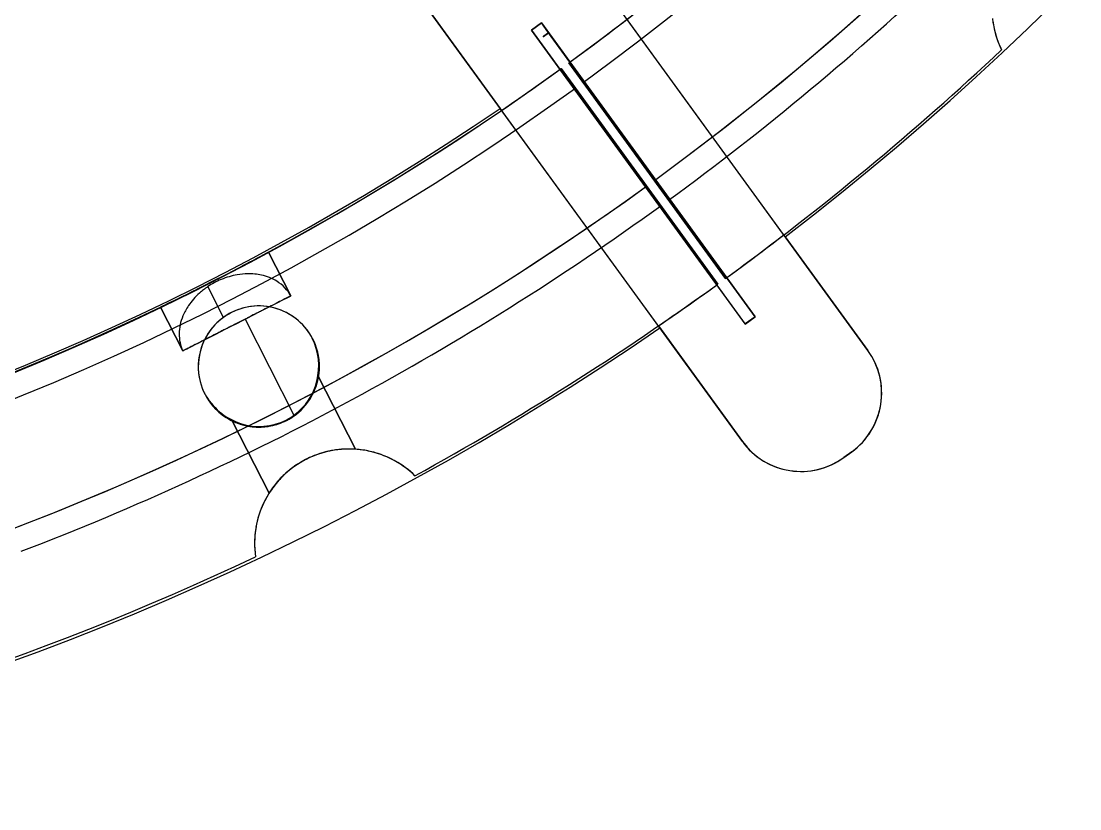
# Model space of a CAD drawing. Header units: millimetres. Extents: x -235 to 540, y -175 to 360.
# Drawn here: x 41.04 to 84.72, y -118.06 to -85.53 of the extents above; entities that cross this region are included whole.
import ezdxf

# ---------------------------------------------------------------- set-up
doc = ezdxf.new("R2010")
doc.units = ezdxf.units.MM
doc.layers.get('0').update_dxf_attribs({"color": 1, "linetype": 'CONTINUOUS'})

# ---------------------------------------------------------------- blocks, each defined once
blk = doc.blocks.new('Fig_001')
at = {"color": 4, "linetype": 'CONTINUOUS'}
for p, q in [((506.345, 303.198), (518.48, 312.015)), ((518.48, 312.015), (518.774, 311.61)), ((518.774, 311.61), (506.639, 302.794)), ((506.639, 302.794), (506.345, 303.198))]:
    blk.add_line(p, q, dxfattribs=at)
at = {"color": 1, "linetype": 'CONTINUOUS'}
for p in [(506.75, 303.492), (506.897, 303.29)]:
    blk.add_point(p, dxfattribs=at)
blk = doc.blocks.new('GENSEC-Fig_001-00023-1656314857')
at = {"color": 6, "linetype": 'CONTINUOUS'}
for p, q in [((97.744, 71.327), (86.012, 62.803)), ((97.744, 71.327, 20), (86.012, 62.803, 20)), ((98.041, 70.919), (97.744, 71.327)), ((98.041, 70.919, 20), (97.744, 71.327, 20)), ((85.902, 62.1), (98.041, 70.919)), ((85.902, 62.1, 20), (98.041, 70.919, 20)), ((86.012, 62.803), (85.606, 62.508)), ((86.012, 62.803, 20), (85.606, 62.508, 20)), ((85.606, 62.508), (85.902, 62.1)), ((85.606, 62.508, 20), (85.902, 62.1, 20)), ((86.16, 62.599), (86.012, 62.803)), ((86.16, 62.599, 20), (86.012, 62.803, 20)), ((86.012, 62.803), (86.159, 62.601)), ((86.012, 62.803, 20), (86.159, 62.601, 20))]:
    blk.add_line(p, q, dxfattribs=at)
at = {"color": 3, "linetype": 'CONTINUOUS'}
for p, q in [((97.744, 71.327), (97.744, 71.327, 20)), ((98.041, 70.919), (98.041, 70.919, 20)), ((85.606, 62.508), (85.606, 62.508, 20)), ((86.012, 62.803), (86.012, 62.803, 20)), ((86.012, 62.803), (86.012, 62.803, 20)), ((86.159, 62.601), (86.159, 62.601, 20)), ((86.16, 62.599), (86.16, 62.599, 20)), ((85.902, 62.1), (85.902, 62.1, 20))]:
    blk.add_line(p, q, dxfattribs=at)

msp = doc.modelspace()

# ---------------------------------------------------------------- linework, layer by layer
at = {"color": 2, "linetype": 'CONTINUOUS'}
for p, q in [((75.975, -99.127, -20), (8.158, -5.784, -20)), ((2.98, -9.546), (60.864, -89.216)), ((2.98, -9.546), (60.805, -89.135)), ((70.798, -102.889, -20), (2.98, -9.546, -20)), ((72.569, -94.438, -7), (65.983, -85.374, -7)), ((81.495, -86.716, 2.679), (81.495, -86.716, 30)), ((64.23, -88.065), (63.643, -87.256)), ((63.643, -87.256), (64.23, -88.065, 0)), ((63.643, -87.256, 67), (63.643, -87.256)), ((67.169, -92.11, 67), (63.643, -87.256, 67)), ((63.319, -87.491), (63.907, -88.3)), ((63.319, -87.491, 67), (66.846, -92.345, 67)), ((63.319, -87.491), (63.319, -87.491, 67)), ((63.907, -88.3), (63.319, -87.491)), ((70.108, -96.155), (64.23, -88.065)), ((70.108, -96.155, 2.679), (64.23, -88.065, 0)), ((63.907, -88.3), (69.785, -96.39)), ((63.907, -88.3), (69.785, -96.39, 2.679)), ((67.391, -98.2, -7), (60.805, -89.135, -7)), ((60.805, -89.135, -7), (60.805, -89.135)), ((67.169, -92.11, 35.732), (67.169, -92.11, 67)), ((66.846, -92.345, 67), (66.846, -92.345, 35.732)), ((67.757, -92.919, 34), (70.108, -96.155, 30)), ((69.785, -96.39, 30), (67.433, -93.154, 34)), ((75.975, -99.127), (72.51, -94.357)), ((72.569, -94.438), (75.975, -99.127)), ((72.569, -94.438), (72.569, -94.438, -7)), ((51.245, -95.068, 54.5), (51.245, -95.068, 38.5)), ((51.245, -95.068, 38.5), (52.166, -96.876, 38.5)), ((52.166, -96.876, 54.5), (51.245, -95.068, 54.5)), ((49.387, -97.763, 30.321), (48.741, -96.495, 36.029)), ((69.785, -96.39, 2.679), (69.785, -96.39, 30)), ((70.108, -96.155, 2.679), (70.108, -96.155, 30)), ((52.166, -96.876, 38.645), (52.166, -96.876, 54.5)), ((52.166, -96.876, 38.5), (52.166, -96.876, 38.645)), ((52.166, -96.876, 38.5), (52.166, -96.876, 38.454)), ((46.79, -97.338, 38.5), (46.79, -97.338, 54.5)), ((47.712, -99.146, 38.5), (46.79, -97.338, 38.5)), ((46.79, -97.338, 54.5), (47.711, -99.146, 54.5)), ((49.712, -97.565, 0.134), (49.712, -97.565, 30.317)), ((50.277, -97.838, 48.859), (52.297, -101.803, 31.013)), ((67.332, -98.119), (70.798, -102.889)), ((67.391, -98.2), (70.798, -102.889)), ((67.391, -98.2, -7), (67.391, -98.2)), ((53.074, -98.658, 30.624), (53.053, -98.617, 31)), ((47.711, -99.146, 38.645), (47.711, -99.146, 38.5)), ((47.711, -99.146, 54.5), (47.711, -99.146, 38.645)), ((47.712, -99.145, 38.454), (47.712, -99.146, 38.5)), ((75.975, -99.127, -20), (75.975, -99.127)), ((54.832, -103.208, 19), (53.31, -100.221, 19)), ((53.31, -100.221, 17), (54.832, -103.208, 17)), ((53.31, -100.221, 19), (53.31, -100.221, 17)), ((54.832, -103.208, 9.5), (53.31, -100.221, 9.5)), ((54.832, -103.208, 26.5), (53.31, -100.221, 26.5)), ((48.599, -100.886, 31), (48.619, -100.928, 30.624)), ((51.268, -105.024, 17), (49.746, -102.037, 17)), ((49.746, -102.037, 19), (51.268, -105.024, 19)), ((49.746, -102.037, 17), (49.746, -102.037, 19)), ((49.746, -102.037, 9.5), (51.268, -105.024, 9.5)), ((49.746, -102.037, 26.5), (51.268, -105.024, 26.5)), ((51.982, -102.02, 31), (51.973, -102.002, 31.012)), ((51.982, -102.02, 31), (51.982, -102.02, 28.5)), ((51.982, -102.02, 7.5), (51.982, -102.02, 1.474)), ((51.982, -102.02, 15), (51.982, -102.02, 11.5)), ((51.982, -102.02, 24.5), (51.982, -102.02, 21)), ((70.798, -102.889), (70.798, -102.889, -20)), ((54.832, -103.208, 17), (54.832, -103.208, 19)), ((74.988, -103.552), (75.312, -103.317)), ((75.312, -103.317), (74.988, -103.552)), ((74.988, -103.552, -20), (75.312, -103.317, -20)), ((75.312, -103.317), (75.312, -103.317, -20)), ((74.988, -103.552, -20), (74.988, -103.552)), ((57.288, -104.303, 30), (57.288, -104.303, 2.679)), ((51.268, -105.024, 19), (51.268, -105.024, 17)), ((50.709, -107.655, 2.679), (50.709, -107.655, 30))]:
    msp.add_line(p, q, dxfattribs=at)
for centre, radius, start, end in [((0, 0), 119.1, -52.46038, 34.46038), ((0, 0, -7), 119.1, -52.46038, 34.46038), ((0, 0), 109, -53.89486, 35.89486), ((0, 0), 108, -53.8939, 35.8939), ((0, 0, 35.732), 114, -53.89948, 4.72833), ((0, 0, 67), 108, -53.8939, -1.59175), ((0, 0, 67), 114, -53.89948, -1.50796), ((0, 0), 108, -143.8939, -54.1061), ((0, 0), 109, -143.89486, -54.10514), ((0, 0, -7), 107.9, -142.30052, -55.69948), ((0, 0), 107.9, -142.30052, -55.69948), ((0, 0, -7), 119.1, -142.46038, -55.53962), ((0, 0), 119.1, -142.46038, -55.53962), ((-0.006, -0.023, 34.021), 114.985, -53.89126, -39.12599), ((0, 0), 108, -53.8939, -52.3021), ((0, 0, 2.679), 119, -53.9037, -46.77779), ((0, 0, 30.002), 119, -53.90369, -46.77776), ((0, 0, 67), 108, -88.40825, -54.1061), ((0, 0), 108, -55.6979, -54.1061), ((0, 0, 67), 114, -88.49204, -54.10052), ((0, 0, 35.732), 114, -85.27167, -54.10052), ((0.022, 0.001, 34.017), 114.988, -69.10154, -54.10886), ((0, 0), 119, -53.9037, -52.45908), ((0, 0, 2.679), 119, -61.2222, -54.09629), ((0, 0, 30.001), 119, -61.22218, -54.09628), ((0.099, -0.139), 118.829, -55.54252, -54.09583), ((50.847, -99.793, 31), 2.5, -63, 28.0581), ((73.548, -100.89), 3, -54.0002, 36.0002), ((73.548, -100.89), 3, -54, 36), ((73.548, -100.89, -20), 3, -54, 36.0001), ((50.847, -99.793, 31), 2.5, -154.0581, -63), ((73.225, -101.125), 3, -144.0002, -53.9998), ((73.225, -101.125), 3, -144, -54), ((73.225, -101.125, -20), 3, -144, -54), ((0, 0, 2.679), 119, -79.22221, -64.77779), ((0, 0, 30), 119, -79.22219, -64.77777)]:
    msp.add_arc(centre, radius, start, end, dxfattribs=at)
at = {"color": 2, "linetype": 'CONTINUOUS', "extrusion": (-0.179317, 0.187651, 0.965729)}
msp.add_arc((-2.926, 116.803, -28.298), 4.093, -36.4221, -16.9015, dxfattribs=at)
at = {"color": 2, "linetype": 'CONTINUOUS', "extrusion": (0.488932, -0.512193, 0.706118)}
msp.add_arc((5.581, -64.203, 105.444), 6.662, 153.3603, 167.6873, dxfattribs=at)
at = {"color": 2, "linetype": 'CONTINUOUS', "extrusion": (-0.809017, -0.587785, 1.9057e-17)}
msp.add_arc((116, 35.732, -0.2), 2, 179.9963, -119.9962, dxfattribs=at)
at = {"color": 2, "linetype": 'CONTINUOUS', "extrusion": (0.809017, 0.587785, 3.39899e-17)}
msp.add_arc((-116, 35.732, -0.2), 2, -60.0038, 0.0037, dxfattribs=at)
at = {"color": 2, "linetype": 'CONTINUOUS', "extrusion": (0.469622, -0.882867, 0.001142)}
msp.add_arc((-1.903, 38.377, 108.042), 2.5, -44.8879, -0.0018, dxfattribs=at)
at = {"color": 2, "linetype": 'CONTINUOUS', "extrusion": (-0.471518, 0.881857, 0.000531882)}
msp.add_arc((2.135, 54.557, -107.97), 2.5, 145.6322, 179.9991, dxfattribs=at)
at = {"color": 2, "linetype": 'CONTINUOUS', "extrusion": (0.453937, -0.890806, 0.020145)}
msp.add_arc((-0.005, 36.317, 108.703), 2.5, -112.1279, -44.8736, dxfattribs=at)
at = {"color": 2, "linetype": 'CONTINUOUS', "extrusion": (-0.458905, 0.888422, 0.01065)}
msp.add_arc((0.6, 55.647, -107.388), 2.5, 112.124, 145.6374, dxfattribs=at)
at = {"color": 2, "linetype": 'CONTINUOUS', "extrusion": (-0.45386, 0.890845, 0.020145)}
msp.add_arc((-0.005, 56.664, -106.83), 2.5, 44.8736, 112.1279, dxfattribs=at)
at = {"color": 2, "linetype": 'CONTINUOUS', "extrusion": (-0.357749, 0.702123, 0.615661)}
for centre, radius, start, end in [((0.018, 96.985, -63.007), 2.076, -117.1242, -97.1572), ((0.14, 97.232, -63.007), 2.351, -128.4938, -117.0184), ((0.38, 97.526, -63.007), 2.73, -143.1436, -128.6041), ((0.844, 97.868, -63.007), 3.307, -159.663, -143.2197), ((-0.02, 96.985, -63.007), 2.076, -78.8953, -66.4236), ((0, 96.888, -63.007), 1.977, -96.9911, -78.9301), ((-0.14, 97.239, -63.007), 2.357, -66.2283, -47.8921), ((-0.436, 97.576, -63.007), 2.806, -48.0214, -35.7841), ((-0.91, 97.904, -63.007), 3.382, -35.5986, -17.6023), ((-1.43, 98.077, -63.007), 3.93, -17.7109, -0.7674)]:
    msp.add_arc(centre, radius, start, end, dxfattribs=at)
at = {"color": 2, "linetype": 'CONTINUOUS', "extrusion": (-0.357753, 0.70212, 0.615662)}
msp.add_arc((1.395, 98.073, -63.007), 3.894, -179.2911, -159.6521, dxfattribs=at)
at = {"color": 2, "linetype": 'CONTINUOUS', "extrusion": (0.449011, -0.893463, 0.01065)}
msp.add_arc((0.6, 37.348, 108.379), 2.5, -145.6374, -112.124, dxfattribs=at)
at = {"color": 2, "linetype": 'CONTINUOUS', "extrusion": (-0.45399, 0.891007, -1.00963e-16)}
msp.add_arc((0, 54.5, -110), 2.5, 0, 180, dxfattribs=at)
at = {"color": 2, "linetype": 'CONTINUOUS', "extrusion": (0.45399, -0.891007, 1.00963e-16)}
for centre, radius, start, end in [((-27.896, 39.588, 110), 30.356, 4.9912, 9.4358), ((-38.137, 38.681, 110), 40.637, -0.0507, 5.0083), ((-5.677, 44.685, 110), 7.513, 19.028, 24.2385), ((-10.183, 43.141, 110), 12.277, 13.9771, 18.9846), ((-17.596, 41.298, 110), 19.915, 9.4414, 13.9722), ((-0.042, 48.214, 110), 0.771, 56.869, 76.7382), ((-0.216, 47.926, 110), 1.108, 47.7329, 57.4727), ((-0.559, 47.54, 110), 1.624, 40.7097, 47.9459), ((-1.507, 46.765, 110), 2.848, 28.4701, 40.0713), ((-3.301, 45.746, 110), 4.911, 24.3344, 28.9454), ((0.548, 47.547, 110), 1.611, 130.6063, 140.2994), ((0.17, 47.989, 110), 1.029, 117.5545, 130.629), ((0.023, 48.267, 110), 0.714, 100.7588, 117.4528), ((0, 48.369, 110), 0.61, 77.2125, 100.453), ((9.766, 43.276, 110), 11.838, 161.2211, 165.069), ((5.904, 44.596, 110), 7.757, 156.1685, 161.269), ((2.877, 45.951, 110), 4.44, 147.7436, 156.371), ((1.251, 46.96, 110), 2.527, 140.2519, 147.4321), ((39.228, 38.657, 110), 41.728, 176.5343, -179.9845), ((32.665, 39.074, 110), 35.152, 172.8457, 176.5672), ((24.311, 40.11, 110), 26.734, 169.8382, 172.8184), ((16.195, 41.596, 110), 18.483, 165.1732, 169.9349)]:
    msp.add_arc(centre, radius, start, end, dxfattribs=at)
at = {"color": 2, "linetype": 'CONTINUOUS', "extrusion": (-0.438218, 0.898868, 0.001142)}
msp.add_arc((-1.903, 54.623, -107.936), 2.5, 0.0018, 44.8879, dxfattribs=at)
at = {"color": 2, "linetype": 'CONTINUOUS', "extrusion": (0.436286, -0.899808, 0.000531882)}
msp.add_arc((2.135, 38.443, 108.02), 2.5, -179.9991, -145.6322, dxfattribs=at)
at = {"color": 2, "linetype": 'CONTINUOUS', "extrusion": (-0.055328, 0.108586, 0.992546)}
for centre, radius, start, end in [((0.002, 114.869, 16.746), 2.491, -135.9386, -90.0351), ((-0.003, 114.873, 16.746), 2.495, -81.1641, -40.8358), ((-0.03, 114.896, 16.746), 2.53, -40.8439, 0.0253)]:
    msp.add_arc(centre, radius, start, end, dxfattribs=at)
at = {"color": 2, "linetype": 'CONTINUOUS', "extrusion": (-0.119835, 0.235059, 0.964566)}
msp.add_arc((0.026, 108.081, -28.762), 2.426, -116.397, -90.046, dxfattribs=at)
at = {"color": 2, "linetype": 'CONTINUOUS', "extrusion": (-0.119908, 0.232253, 0.965236)}
msp.add_arc((0.642, 108.233, -28.492), 2.517, -141.9897, -116.7155, dxfattribs=at)
at = {"color": 2, "linetype": 'CONTINUOUS', "extrusion": (-0.119122, 0.234445, 0.964803)}
msp.add_arc((-0.134, 108.136, -28.666), 2.455, -89.765, -43.9711, dxfattribs=at)
at = {"color": 2, "linetype": 'CONTINUOUS', "extrusion": (-0.055327, 0.108586, 0.992546)}
msp.add_arc((0, 114.86, 16.746), 2.482, -89.9997, -81.1981, dxfattribs=at)
at = {"color": 2, "linetype": 'CONTINUOUS', "extrusion": (-0.055327, 0.108587, 0.992546)}
msp.add_arc((0.029, 114.896, 16.746), 2.529, 179.9719, -135.9366, dxfattribs=at)
at = {"color": 2, "linetype": 'CONTINUOUS', "extrusion": (-0.12207, 0.22826, 0.965917)}
msp.add_arc((2.384, 108.369, -28.215), 2.661, 166.8014, -142.9458, dxfattribs=at)
at = {"color": 2, "linetype": 'CONTINUOUS', "extrusion": (-0.034839, 0.006737, 0.99937)}
msp.add_arc((88.325, 69.776, 28.468), 2.616, 86.9769, 126.9712, dxfattribs=at)
at = {"color": 2, "linetype": 'CONTINUOUS', "extrusion": (-0.114249, 0.232832, 0.965783)}
msp.add_arc((-1.809, 108.347, -28.27), 2.619, -43.3238, -11.1814, dxfattribs=at)
at = {"color": 2, "linetype": 'CONTINUOUS', "extrusion": (-0.12048, 0.228349, 0.966096)}
msp.add_arc((1.711, 108.418, -28.139), 2.612, 135.0748, 167.2789, dxfattribs=at)
at = {"color": 2, "linetype": 'CONTINUOUS', "extrusion": (-0.113003, 0.232779, 0.965942)}
msp.add_arc((-2.317, 108.372, -28.204), 2.656, -11.1413, 39.2473, dxfattribs=at)
at = {"color": 2, "linetype": 'CONTINUOUS', "extrusion": (-0.004034, -0.002186, 0.999989)}
msp.add_arc((50.955, -99.732, 31.024), 2.483, -53.7849, -13.8903, dxfattribs=at)
at = {"color": 2, "linetype": 'CONTINUOUS', "extrusion": (-0.823422, 0.536291, 0.185387)}
msp.add_arc((57.077, 36.729, -94.063), 2.267, 135.9254, 154.2904, dxfattribs=at)
at = {"color": 2, "linetype": 'CONTINUOUS', "extrusion": (0.823423, -0.53629, 0.185386)}
msp.add_arc((-57.077, -8.723, 99.346), 2.267, -44.0746, -25.7096, dxfattribs=at)
at = {"color": 2, "linetype": 'CONTINUOUS', "extrusion": (0.823422, -0.53629, 0.185386)}
msp.add_arc((-57.077, 7.982, 102.498), 2.267, -44.0746, -25.7096, dxfattribs=at)
at = {"color": 2, "linetype": 'CONTINUOUS', "extrusion": (0.8321, -0.525961, 0.175996)}
msp.add_arc((-58.402, -0.268, 100.009), 2.243, -43.992, -24.9524, dxfattribs=at)
at = {"color": 2, "linetype": 'CONTINUOUS', "extrusion": (-0.8321, 0.525961, 0.175997)}
msp.add_arc((58.402, 26.354, -95.345), 2.243, 136.0079, 155.0476, dxfattribs=at)
at = {"color": 2, "linetype": 'CONTINUOUS', "extrusion": (-0.8321, 0.525961, 0.175996)}
msp.add_arc((58.402, 43.089, -92.353), 2.243, 136.0079, 155.0476, dxfattribs=at)
at = {"color": 2, "linetype": 'CONTINUOUS', "extrusion": (-0.959254, 0.281123, 0.028311)}
msp.add_arc((82.719, 21.159, -78.77), 1.546, 153.0293, 164.9297, dxfattribs=at)
at = {"color": 2, "linetype": 'CONTINUOUS', "extrusion": (0.959254, -0.281122, 0.028311)}
for centre, start in [((-82.719, 7.33, 79.576), -26.9706), ((-82.719, 24.323, 80.058), -26.9707)]:
    msp.add_arc(centre, 1.546, start, -15.0703, dxfattribs=at)
at = {"color": 2, "linetype": 'CONTINUOUS', "extrusion": (0.963111, -0.268099, 0.023247)}
msp.add_arc((-83.756, 15.244, 78.604), 1.51, -25.9867, -13.6075, dxfattribs=at)
at = {"color": 2, "linetype": 'CONTINUOUS', "extrusion": (-0.963111, 0.2681, 0.023247)}
msp.add_arc((83.756, 11.248, -77.988), 1.51, 154.0133, 166.3924, dxfattribs=at)
at = {"color": 2, "linetype": 'CONTINUOUS', "extrusion": (-0.963111, 0.268099, 0.023247)}
msp.add_arc((83.756, 28.244, -77.593), 1.51, 154.0133, 166.3925, dxfattribs=at)
at = {"color": 2, "linetype": 'CONTINUOUS', "extrusion": (-0.982499, 0.186266, 0.001033)}
msp.add_arc((89.785, 19.071, -71.025), 1.247, 164.899, 179.8789, dxfattribs=at)
at = {"color": 2, "linetype": 'CONTINUOUS', "extrusion": (0.982499, -0.186266, 0.001033)}
for centre in [(-89.785, 9.429, 71.055), (-89.785, 26.429, 71.072)]:
    msp.add_arc(centre, 1.247, -15.1009, -0.121, dxfattribs=at)
at = {"color": 2, "linetype": 'CONTINUOUS', "extrusion": (0.983055, -0.183311, 0.000737868)}
msp.add_arc((-89.988, 16.95, 70.791), 1.237, -13.528, -0.0851, dxfattribs=at)
at = {"color": 2, "linetype": 'CONTINUOUS', "extrusion": (-0.983055, 0.183311, 0.000737884)}
msp.add_arc((89.988, 9.55, -70.771), 1.237, 166.472, 179.9148, dxfattribs=at)
at = {"color": 2, "linetype": 'CONTINUOUS', "extrusion": (-0.983055, 0.183311, 0.000737874)}
msp.add_arc((89.988, 26.55, -70.759), 1.237, 166.472, 179.9148, dxfattribs=at)
at = {"color": 2, "linetype": 'CONTINUOUS', "extrusion": (0.014317, 0.031436, 0.999403)}
msp.add_arc((-87.635, 70.628, 28.506), 2.611, 52.4343, 96.3353, dxfattribs=at)
at = {"color": 2, "linetype": 'CONTINUOUS', "extrusion": (-0.115888, 0.226857, 0.967009)}
msp.add_arc((0.124, 108.64, -27.743), 2.458, 90.0957, 135.9081, dxfattribs=at)
at = {"color": 2, "linetype": 'CONTINUOUS', "extrusion": (-0.560454, 0.708842, 0.428291)}
msp.add_arc((22.743, 64.733, -92.569), 2.439, 129.7924, 142.0363, dxfattribs=at)
at = {"color": 2, "linetype": 'CONTINUOUS', "extrusion": (0.560455, -0.708842, 0.42829)}
msp.add_arc((-22.743, -38.98, 104.775), 2.439, -50.2076, -37.9637, dxfattribs=at)
at = {"color": 2, "linetype": 'CONTINUOUS', "extrusion": (0.560455, -0.708842, 0.428291)}
msp.add_arc((-22.743, -23.618, 112.056), 2.439, -50.2076, -37.9637, dxfattribs=at)
at = {"color": 2, "linetype": 'CONTINUOUS', "extrusion": (0.566304, -0.707117, 0.423422)}
msp.add_arc((-23.446, -31.552, 108.048), 2.45, -49.823, -37.8608, dxfattribs=at)
at = {"color": 2, "linetype": 'CONTINUOUS', "extrusion": (-0.566303, 0.707117, 0.423422)}
msp.add_arc((23.446, 55.559, -96.827), 2.45, 130.177, 142.1392, dxfattribs=at)
at = {"color": 2, "linetype": 'CONTINUOUS', "extrusion": (-0.566304, 0.707117, 0.423422)}
msp.add_arc((23.446, 70.96, -89.629), 2.45, 130.177, 142.1392, dxfattribs=at)
at = {"color": 2, "linetype": 'CONTINUOUS', "extrusion": (-0.4092, 0.72132, 0.558796)}
msp.add_arc((5.249, 79.353, -83.14), 2.014, 113.3525, 134.4295, dxfattribs=at)
at = {"color": 2, "linetype": 'CONTINUOUS', "extrusion": (0.4092, -0.72132, 0.558795)}
for centre in [(-5.249, -55.718, 99.065), (-5.249, -41.62, 108.565)]:
    msp.add_arc(centre, 2.014, -66.6475, -45.5705, dxfattribs=at)
at = {"color": 2, "linetype": 'CONTINUOUS', "extrusion": (0.419526, -0.722657, 0.549331)}
msp.add_arc((-6.406, -48.25, 103.792), 2.062, -63.3829, -45.4534, dxfattribs=at)
at = {"color": 2, "linetype": 'CONTINUOUS', "extrusion": (-0.419526, 0.722657, 0.549331)}
for centre in [(6.406, 70.394, -89.235), (6.406, 84.599, -79.896)]:
    msp.add_arc(centre, 2.062, 116.6171, 134.5466, dxfattribs=at)
at = {"color": 2, "linetype": 'CONTINUOUS', "extrusion": (0.359557, -0.701931, 0.614827)}
msp.add_arc((-0.253, -56.926, 99.524), 1.641, -89.7893, -61.4802, dxfattribs=at)
at = {"color": 2, "linetype": 'CONTINUOUS', "extrusion": (-0.359557, 0.701931, 0.614827)}
for centre in [(0.253, 77.826, -83.231), (0.253, 91.233, -72.779)]:
    msp.add_arc(centre, 1.641, 90.2107, 118.5198, dxfattribs=at)
at = {"color": 2, "linetype": 'CONTINUOUS', "extrusion": (-0.358002, 0.700326, 0.617558)}
msp.add_arc((0.155, 85.608, -77.088), 1.62, 90.1305, 114.6689, dxfattribs=at)
at = {"color": 2, "linetype": 'CONTINUOUS', "extrusion": (0.358002, -0.700326, 0.617558)}
for centre, start, end in [((-0.155, -63.192, 94.689), -89.8696, -65.331), ((-0.155, -49.821, 105.187), -89.8695, -65.3311)]:
    msp.add_arc(centre, 1.62, start, end, dxfattribs=at)
at = {"color": 2, "linetype": 'CONTINUOUS', "extrusion": (0.429524, 0.903055, 0.000737844)}
msp.add_arc((-89.988, 19.05, -70.764), 1.237, 0.0851, 13.5278, dxfattribs=at)
at = {"color": 2, "linetype": 'CONTINUOUS', "extrusion": (-0.426806, -0.904343, 0.001033)}
msp.add_arc((89.785, 16.929, 71.062), 1.247, -179.8789, -164.899, dxfattribs=at)
at = {"color": 2, "linetype": 'CONTINUOUS', "extrusion": (0.427144, 0.904183, 0.000969906)}
msp.add_arc((-89.81, 26.566, -70.986), 1.246, 0.1116, 15.1013, dxfattribs=at)
at = {"color": 2, "linetype": 'CONTINUOUS', "extrusion": (-0.429929, -0.902862, 0.000669859)}
msp.add_arc((90.019, 26.454, 70.756), 1.236, -179.9254, -166.4717, dxfattribs=at)
at = {"color": 2, "linetype": 'CONTINUOUS', "extrusion": (0.426806, 0.904342, 0.001033)}
msp.add_arc((-89.785, 9.571, -71.035), 1.247, 0.121, 15.1009, dxfattribs=at)
at = {"color": 2, "linetype": 'CONTINUOUS', "extrusion": (-0.429524, -0.903055, 0.000737826)}
msp.add_arc((89.988, 9.45, 70.785), 1.237, -179.9148, -166.4723, dxfattribs=at)
at = {"color": 2, "linetype": 'CONTINUOUS', "extrusion": (0.349207, 0.936757, 0.023247)}
msp.add_arc((-83.756, 20.746, -77.767), 1.51, 13.6074, 25.9866, dxfattribs=at)
at = {"color": 2, "linetype": 'CONTINUOUS', "extrusion": (-0.349207, -0.936757, 0.023247)}
msp.add_arc((83.756, 24.742, 78.825), 1.51, -166.3926, -154.0134, dxfattribs=at)
at = {"color": 2, "linetype": 'CONTINUOUS', "extrusion": (-0.349208, -0.936757, 0.023246)}
msp.add_arc((83.756, 7.747, 78.43), 1.51, -166.3928, -154.0136, dxfattribs=at)
at = {"color": 2, "linetype": 'CONTINUOUS', "extrusion": (-0.336402, -0.941293, 0.028311)}
msp.add_arc((82.719, 14.826, 79.789), 1.546, -164.9297, -153.0293, dxfattribs=at)
at = {"color": 2, "linetype": 'CONTINUOUS', "extrusion": (0.336403, 0.941293, 0.028311)}
msp.add_arc((-82.719, 28.656, -78.557), 1.546, 15.0703, 26.9706, dxfattribs=at)
at = {"color": 2, "linetype": 'CONTINUOUS', "extrusion": (0.336403, 0.941292, 0.02831)}
msp.add_arc((-82.719, 11.663, -79.039), 1.546, 15.0702, 26.9706, dxfattribs=at)
at = {"color": 2, "linetype": 'CONTINUOUS', "extrusion": (-0.115182, 0.228841, 0.966625)}
msp.add_arc((-0.592, 108.55, -27.91), 2.513, 38.6264, 63.9134, dxfattribs=at)
at = {"color": 2, "linetype": 'CONTINUOUS', "extrusion": (0.063587, 0.982335, 0.175995)}
msp.add_arc((-58.402, 35.706, -93.673), 2.243, 24.9523, 43.992, dxfattribs=at)
at = {"color": 2, "linetype": 'CONTINUOUS', "extrusion": (-0.063586, -0.982335, 0.175995)}
msp.add_arc((58.402, 9.084, 101.681), 2.243, -155.0477, -136.008, dxfattribs=at)
at = {"color": 2, "linetype": 'CONTINUOUS', "extrusion": (-0.063589, -0.982335, 0.175994)}
msp.add_arc((58.402, -7.651, 98.689), 2.243, -155.0478, -136.008, dxfattribs=at)
at = {"color": 2, "linetype": 'CONTINUOUS', "extrusion": (-0.050127, -0.981386, 0.185387)}
msp.add_arc((57.077, -1.354, 100.737), 2.267, -154.2904, -135.9254, dxfattribs=at)
at = {"color": 2, "linetype": 'CONTINUOUS', "extrusion": (0.050128, 0.981386, 0.185386)}
for centre, end in [((-57.077, 44.099, -92.672), 44.0746), ((-57.077, 27.394, -95.824), 44.0745)]:
    msp.add_arc(centre, 2.267, 25.7096, end, dxfattribs=at)
at = {"color": 2, "linetype": 'CONTINUOUS', "extrusion": (0.004105, -0.003306, 0.999986)}
msp.add_arc((50.734, -99.704, 31.562), 2.46, -108.2448, -63.159, dxfattribs=at)
at = {"color": 2, "linetype": 'CONTINUOUS', "extrusion": (-0.115248, 0.226304, 0.967215)}
msp.add_arc((-0.025, 108.689, -27.653), 2.432, 63.686, 89.9812, dxfattribs=at)
at = {"color": 2, "linetype": 'CONTINUOUS', "extrusion": (-0.356532, 0.703472, 0.614827)}
msp.add_arc((-0.253, 85.318, -77.39), 1.641, 61.4801, 89.7892, dxfattribs=at)
at = {"color": 2, "linetype": 'CONTINUOUS', "extrusion": (0.356532, -0.703472, 0.614827)}
for centre, start, end in [((0.253, -49.434, 105.365), -118.5198, -90.2108), ((0.253, -62.841, 94.913), -118.5199, -90.2109)]:
    msp.add_arc(centre, 1.641, start, end, dxfattribs=at)
at = {"color": 2, "linetype": 'CONTINUOUS', "extrusion": (0.356147, -0.701271, 0.617558)}
msp.add_arc((0.155, -57.293, 99.32), 1.62, -114.6689, -90.1306, dxfattribs=at)
at = {"color": 2, "linetype": 'CONTINUOUS', "extrusion": (-0.356147, 0.701271, 0.617558)}
for centre, start in [((-0.155, 91.507, -72.457), 65.3311), ((-0.155, 78.136, -82.955), 65.331)]:
    msp.add_arc(centre, 1.62, start, 89.8694, dxfattribs=at)
at = {"color": 2, "linetype": 'CONTINUOUS', "extrusion": (0.006758, -0.013243, 0.999889)}
msp.add_arc((50.664, -99.423, 32.711), 2.418, -62.9961, -53.9616, dxfattribs=at)
at = {"color": 2, "linetype": 'CONTINUOUS', "extrusion": (-0.239204, 0.873783, 0.423421)}
msp.add_arc((-23.446, 64.166, -92.805), 2.45, 37.8608, 49.823, dxfattribs=at)
at = {"color": 2, "linetype": 'CONTINUOUS', "extrusion": (0.239204, -0.873783, 0.423421)}
msp.add_arc((23.446, -22.946, 112.07), 2.45, -142.1392, -130.177, dxfattribs=at)
at = {"color": 2, "linetype": 'CONTINUOUS', "extrusion": (0.239203, -0.873783, 0.42342)}
msp.add_arc((23.446, -38.346, 104.872), 2.45, -142.1393, -130.1771, dxfattribs=at)
at = {"color": 2, "linetype": 'CONTINUOUS', "extrusion": (0.244039, -0.870064, 0.428291)}
msp.add_arc((22.743, -32.202, 107.988), 2.439, -142.0363, -129.7924, dxfattribs=at)
at = {"color": 2, "linetype": 'CONTINUOUS', "extrusion": (-0.244038, 0.870065, 0.428291)}
msp.add_arc((-22.743, 71.511, -89.357), 2.439, 37.9637, 50.2076, dxfattribs=at)
at = {"color": 2, "linetype": 'CONTINUOUS', "extrusion": (-0.244038, 0.870065, 0.42829)}
msp.add_arc((-22.743, 56.149, -96.638), 2.439, 37.9637, 50.2076, dxfattribs=at)
at = {"color": 2, "linetype": 'CONTINUOUS', "extrusion": (-0.33805, 0.764171, 0.549331)}
msp.add_arc((-6.406, 78.332, -84.016), 2.062, 45.4533, 63.3829, dxfattribs=at)
at = {"color": 2, "linetype": 'CONTINUOUS', "extrusion": (0.33805, -0.764171, 0.549331)}
for centre, start, end in [((6.406, -40.312, 109.011), -134.5466, -116.6171), ((6.406, -54.517, 99.672), -134.5467, -116.6172)]:
    msp.add_arc(centre, 2.062, start, end, dxfattribs=at)
at = {"color": 2, "linetype": 'CONTINUOUS', "extrusion": (0.343039, -0.755031, 0.558796)}
msp.add_arc((5.249, -49.498, 103.256), 2.014, -134.4295, -113.3525, dxfattribs=at)
at = {"color": 2, "linetype": 'CONTINUOUS', "extrusion": (-0.343038, 0.755031, 0.558795)}
for centre, start, end in [((-5.249, 85.573, -78.949), 45.5705, 66.6475), ((-5.249, 71.475, -88.448), 45.5704, 66.6474)]:
    msp.add_arc(centre, 2.014, start, end, dxfattribs=at)
at = {"color": 2, "linetype": 'CONTINUOUS', "extrusion": (-0.120818, 0.237214, 0.963915)}
msp.add_arc((-0.019, 116.405, -29.075), 3.78, -99.3074, -57.8825, dxfattribs=at)
at = {"color": 2, "linetype": 'CONTINUOUS', "extrusion": (0.326174, -0.640169, 0.695553)}
msp.add_arc((0, -60.154, 106.303), 2.756, 82.8394, 110.5128, dxfattribs=at)
at = {"color": 2, "linetype": 'CONTINUOUS', "extrusion": (-0.405938, 0.800801, 0.440377)}
for centre in [(-0.24, 59.77, -101.112), (-0.24, 75.032, -93.626)]:
    msp.add_arc(centre, 1.82, -114.0059, -89.278, dxfattribs=at)
at = {"color": 2, "linetype": 'CONTINUOUS', "extrusion": (-0.405938, 0.800801, 0.440378)}
msp.add_arc((-0.24, 66.503, -97.81), 1.82, -114.0058, -89.2779, dxfattribs=at)
at = {"color": 2, "linetype": 'CONTINUOUS', "extrusion": (0.405953, -0.810811, 0.421649)}
for centre in [(0.815, -40.473, 110.302), (0.815, -25.058, 117.47), (0.815, -31.859, 114.307)]:
    msp.add_arc(centre, 1.864, 56.5957, 89.0841, dxfattribs=at)
at = {"color": 2, "linetype": 'CONTINUOUS', "extrusion": (0.326086, -0.639449, 0.696256)}
msp.add_arc((-0.077, -60.426, 106.247), 2.926, 62.0836, 82.5262, dxfattribs=at)
at = {"color": 2, "linetype": 'CONTINUOUS', "extrusion": (-0.12075, 0.235943, 0.964236)}
msp.add_arc((0.229, 116.482, -28.939), 3.825, -126.5458, -99.5327, dxfattribs=at)
at = {"color": 2, "linetype": 'CONTINUOUS', "extrusion": (-0.38131, 0.859105, 0.341381)}
for centre in [(-6.174, 48.712, -106.577), (-6.174, 64.69, -100.774), (-6.174, 55.761, -104.017)]:
    msp.add_arc(centre, 2.032, -130.2509, -112.832, dxfattribs=at)
at = {"color": 2, "linetype": 'CONTINUOUS', "extrusion": (0.338648, -0.902168, 0.267228)}
for centre in [(12.953, -21.891, 114.385), (12.953, -5.509, 118.928), (12.953, -12.736, 116.923)]:
    msp.add_arc(centre, 2.117, 42.0931, 58.98, dxfattribs=at)
at = {"color": 2, "linetype": 'CONTINUOUS', "extrusion": (-0.289137, 0.934711, 0.206677)}
for centre in [(-19.759, 33.142, -110.474), (-19.759, 49.775, -106.96)]:
    msp.add_arc(centre, 2.149, -141.6283, -128.3381, dxfattribs=at)
at = {"color": 2, "linetype": 'CONTINUOUS', "extrusion": (-0.289137, 0.934711, 0.206678)}
msp.add_arc((-19.759, 40.48, -108.924), 2.149, -141.6283, -128.338, dxfattribs=at)
at = {"color": 2, "linetype": 'CONTINUOUS', "extrusion": (0.326602, -0.636455, 0.698753)}
msp.add_arc((-0.688, -61.389, 106.047), 3.595, 47.8132, 62.0674, dxfattribs=at)
at = {"color": 2, "linetype": 'CONTINUOUS', "extrusion": (0.168132, -0.98078, 0.099008)}
msp.add_arc((34.541, -1.648, 111.423), 2.087, 24.7133, 44.2031, dxfattribs=at)
at = {"color": 2, "linetype": 'CONTINUOUS', "extrusion": (0.168132, -0.98078, 0.099007)}
for centre in [(34.541, 15.268, 113.106), (34.541, 7.805, 112.363)]:
    msp.add_arc(centre, 2.087, 24.7133, 44.2031, dxfattribs=at)
at = {"color": 2, "linetype": 'CONTINUOUS', "extrusion": (-0.118044, 0.990748, 0.06696)}
msp.add_arc((-40.22, 16.866, -108.112), 2.032, -159.335, -140.092, dxfattribs=at)
at = {"color": 2, "linetype": 'CONTINUOUS', "extrusion": (-0.118044, 0.990748, 0.066961)}
msp.add_arc((-40.22, 33.828, -106.974), 2.032, -159.335, -140.092, dxfattribs=at)
at = {"color": 2, "linetype": 'CONTINUOUS', "extrusion": (-0.118045, 0.990748, 0.066961)}
msp.add_arc((-40.22, 24.349, -107.61), 2.032, -159.335, -140.092, dxfattribs=at)
at = {"color": 2, "linetype": 'CONTINUOUS', "extrusion": (-0.029219, -0.999563, 0.00449)}
for centre in [(56.033, 9.037, 101.604), (56.033, 26.037, 101.68), (56.033, 18.537, 101.646)]:
    msp.add_arc(centre, 1.791, 0.2223, 25.3407, dxfattribs=at)
at = {"color": 2, "linetype": 'CONTINUOUS', "extrusion": (0.041961, 0.999116, 0.00236)}
for centre in [(-57.349, 9.741, -100.794), (-57.349, 26.741, -100.753), (-57.349, 17.241, -100.776)]:
    msp.add_arc(centre, 1.765, -179.8901, -159.0944, dxfattribs=at)
at = {"color": 2, "linetype": 'CONTINUOUS', "extrusion": (0.32824, -0.632844, 0.701261)}
msp.add_arc((-1.739, -62.357, 105.845), 4.398, 38.3334, 47.7654, dxfattribs=at)
at = {"color": 2, "linetype": 'CONTINUOUS', "extrusion": (-0.122121, 0.229878, 0.965527)}
msp.add_arc((2.2, 116.77, -28.386), 4.037, -162.9125, -127.4972, dxfattribs=at)
at = {"color": 2, "linetype": 'CONTINUOUS', "extrusion": (0.331445, -0.628142, 0.703976)}
msp.add_arc((-3.43, -63.397, 105.623), 5.466, 24.4424, 37.8947, dxfattribs=at)
at = {"color": 2, "linetype": 'CONTINUOUS', "extrusion": (-0.417346, 0.805006, 0.421649)}
for centre, start, end in [((0.815, 57.702, -102.29), -89.0842, -56.5958), ((0.815, 73.116, -95.122), -89.0842, -56.5958), ((0.815, 64.502, -99.128), -89.0841, -56.5957)]:
    msp.add_arc(centre, 1.864, start, end, dxfattribs=at)
at = {"color": 2, "linetype": 'CONTINUOUS', "extrusion": (0.409257, -0.79911, 0.440378)}
for centre in [(-0.24, -42.711, 109.48), (-0.24, -27.448, 116.966), (-0.24, -34.182, 113.663)]:
    msp.add_arc(centre, 1.82, 89.2779, 114.0058, dxfattribs=at)
at = {"color": 2, "linetype": 'CONTINUOUS', "extrusion": (0.336638, -0.622754, 0.706294)}
msp.add_arc((-5.846, -64.265, 105.429), 6.801, 12.3593, 24.1126, dxfattribs=at)
at = {"color": 2, "linetype": 'CONTINUOUS', "extrusion": (0.324535, -0.638984, 0.697407)}
msp.add_arc((0.306, -60.864, 106.155), 3.217, 110.4003, 123.8921, dxfattribs=at)
at = {"color": 2, "linetype": 'CONTINUOUS', "extrusion": (0.586246, -0.783326, 0.206678)}
for centre in [(-19.759, -14.552, 114.401), (-19.759, 2.081, 117.914), (-19.759, -5.257, 116.364)]:
    msp.add_arc(centre, 2.149, 128.338, 141.6283, dxfattribs=at)
at = {"color": 2, "linetype": 'CONTINUOUS', "extrusion": (-0.530817, 0.804253, 0.267228)}
for centre, start, end in [((12.953, 40.2, -109.307), -58.9801, -42.0932), ((12.953, 56.582, -104.765), -58.98, -42.0932), ((12.953, 47.427, -107.303), -58.98, -42.0931)]:
    msp.add_arc(centre, 2.117, start, end, dxfattribs=at)
at = {"color": 2, "linetype": 'CONTINUOUS', "extrusion": (0.470902, -0.813456, 0.341381)}
for centre in [(-6.174, -30.853, 113.063), (-6.174, -14.874, 118.867), (-6.174, -21.924, 116.306)]:
    msp.add_arc(centre, 2.032, 112.832, 130.2509, dxfattribs=at)
at = {"color": 2, "linetype": 'CONTINUOUS', "extrusion": (0.321105, -0.63784, 0.700037)}
msp.add_arc((1.161, -61.883, 105.944), 3.982, 124.1223, 138.6712, dxfattribs=at)
at = {"color": 2, "linetype": 'CONTINUOUS', "extrusion": (0.732147, -0.677847, 0.066961)}
for centre in [(-40.22, 2.091, 109.384), (-40.22, 19.053, 110.523), (-40.22, 11.57, 110.02)]:
    msp.add_arc(centre, 2.032, 140.092, 159.335, dxfattribs=at)
at = {"color": 2, "linetype": 'CONTINUOUS', "extrusion": (-0.694642, 0.71251, 0.099008)}
for centre in [(34.541, 20.555, -109.542), (34.541, 37.471, -107.858)]:
    msp.add_arc(centre, 2.087, -44.2032, -24.7134, dxfattribs=at)
at = {"color": 2, "linetype": 'CONTINUOUS', "extrusion": (-0.694642, 0.712509, 0.099007)}
msp.add_arc((34.541, 28.018, -108.799), 2.087, -44.2031, -24.7133, dxfattribs=at)
at = {"color": 2, "linetype": 'CONTINUOUS', "extrusion": (-0.11669, 0.234618, 0.965058)}
msp.add_arc((-1.25, 116.67, -28.588), 3.95, -57.4496, -37.1324, dxfattribs=at)
at = {"color": 2, "linetype": 'CONTINUOUS', "extrusion": (-0.825837, 0.56389, 0.00449)}
msp.add_arc((56.033, 9.963, -101.518), 1.791, -25.3408, -0.2224, dxfattribs=at)
at = {"color": 2, "linetype": 'CONTINUOUS', "extrusion": (-0.825838, 0.56389, 0.00449)}
for centre, start in [((56.033, 26.963, -101.442), -25.3408), ((56.033, 17.463, -101.485), -25.3407)]:
    msp.add_arc(centre, 1.791, start, -0.2223, dxfattribs=at)
at = {"color": 2, "linetype": 'CONTINUOUS', "extrusion": (0.832966, -0.553319, 0.00236)}
for centre in [(-57.349, 9.259, 100.838), (-57.349, 26.259, 100.878), (-57.349, 18.759, 100.861)]:
    msp.add_arc(centre, 1.765, 159.0944, 179.8901, dxfattribs=at)
at = {"color": 2, "linetype": 'CONTINUOUS', "extrusion": (0.314865, -0.637307, 0.703349)}
msp.add_arc((2.968, -63.161, 105.674), 5.194, 138.9901, 152.9179, dxfattribs=at)
at = {"color": 2, "linetype": 'CONTINUOUS', "extrusion": (-0.112553, 0.233879, 0.965729)}
msp.add_arc((-2.926, 116.803, -28.298), 4.093, -36.4221, -16.9015, dxfattribs=at)
at = {"color": 2, "linetype": 'CONTINUOUS', "extrusion": (0.306714, -0.638215, 0.706121)}
msp.add_arc((5.583, -64.204, 105.444), 6.662, 153.3608, 167.6879, dxfattribs=at)

# ---------------------------------------------------------------- block references
at = {"rotation": -90}
for name, p in [('GENSEC-Fig_001-00023-1656314857', (0, 0)), ('Fig_001', (-240.691, 420.737, 67))]:
    msp.add_blockref(name, p, dxfattribs=at)

doc.saveas('drawing.dxf')
